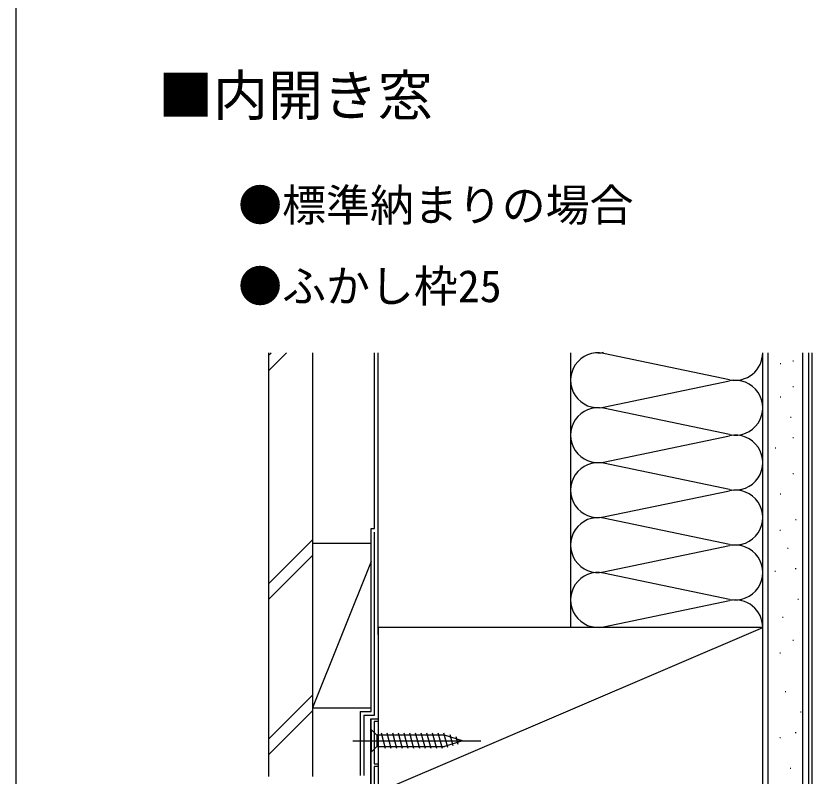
# Model space of a CAD drawing. Units: millimetres, scale not verified. Extents: x -525 to 525, y -782 to 777.
# Drawn here: x -525 to -307.5, y -213.7 to -6.1 of the extents above; entities that cross this region are included whole.
import ezdxf
from ezdxf.enums import TextEntityAlignment as Align

# ---------------------------------------------------------------- set-up
doc = ezdxf.new("R2010")
doc.units = ezdxf.units.MM
doc.header["$LTSCALE"] = 4
for name, color, linetype in [('0-1_USER1', 3, 'Continuous'), ('0-2_YKK_11', 7, 'Continuous'), ('0-3_YKK_12', 2, 'Continuous'), ('0-4_YKK_13', 4, 'Continuous'), ('0-7_YKK_ZWAK', 7, 'Continuous'), ('0-8_YSS_K', 3, 'Continuous'), ('0-9_YSS_KE', 3, 'Continuous')]:
    doc.layers.add(name, color=color, linetype=linetype)
doc.styles.add('ＭＳ ゴシック', font='')
doc.styles.get('ＭＳ ゴシック').set_extended_font_data('MS Gothic')

msp = doc.modelspace()

# ---------------------------------------------------------------- linework, layer by layer
at = {"layer": '0-2_YKK_11'}
msp.add_lwpolyline([(-428, -222.12), (-428, -198.12), (-426, -198.12), (-426, -198.82), (-427.1, -198.82), (-427.1, -210.42), (-426, -210.42), (-426, -211.12), (-427.1, -211.12), (-427.1, -222.22), (-427.423, -222.779), (-427.227, -223.12), (-423.5, -223.12), (-423.5, -224.02), (-427, -224.02), (-427, -240.32), (-410.286, -240.32)], dxfattribs=at)
at = {"layer": '0-3_YKK_12'}
for p, q in [((-427.996, -223.12), (-427.996, -198.12)), ((-427.996, -198.12), (-425.996, -198.12)), ((-425.996, -198.12), (-425.996, -223.12))]:
    msp.add_line(p, q, dxfattribs=at)
at = {"layer": '0-4_YKK_13'}
for p, q in [((-427.992, -201.02), (-427.992, -207.22)), ((-427.992, -201.02), (-426.442, -202.57)), ((-424.016, -206.22), (-425.141, -202.02)), ((-422.463, -206.22), (-423.588, -202.02)), ((-420.91, -206.22), (-422.035, -202.02)), ((-419.357, -206.22), (-420.482, -202.02)), ((-417.804, -206.22), (-418.93, -202.02)), ((-416.251, -206.22), (-417.377, -202.02)), ((-414.698, -206.22), (-415.824, -202.02)), ((-413.145, -206.22), (-414.271, -202.02)), ((-411.593, -206.22), (-412.718, -202.02)), ((-410.04, -206.22), (-411.165, -202.02)), ((-408.487, -206.22), (-409.612, -202.02)), ((-407.003, -205.961), (-408.059, -202.02)), ((-432.992, -204.12), (-397.992, -204.12)), ((-407.908, -202.57), (-426.442, -202.57)), ((-426.442, -202.57), (-426.442, -205.67)), ((-402.992, -204.12), (-407.908, -202.57)), ((-402.992, -204.12), (-407.908, -205.67)), ((-405.571, -205.509), (-406.385, -202.473)), ((-404.139, -205.058), (-404.688, -203.008)), ((-427.992, -207.22), (-426.442, -205.67)), ((-426.442, -205.67), (-407.908, -205.67))]:
    msp.add_line(p, q, dxfattribs=at)
at = {"layer": '0-7_YKK_ZWAK'}
msp.add_line((-525, 747.5), (-525, -782.5), dxfattribs=at)
at = {"layer": '0-8_YSS_K'}
for p, q in [((-455.996, -103.044), (-451.072, -98.12)), ((-455.996, -98.801), (-455.315, -98.12)), ((-425.996, -173.12), (-425.996, -98.12)), ((-373.496, -98.12), (-373.496, -173.12)), ((-330.028, -105.462), (-364.464, -98.278)), ((-320.996, -173.12), (-320.996, -98.12)), ((-319.5, -233.12), (-319.5, -98.12)), ((-310, -233.12), (-310, -98.12)), ((-307.5, -233.12), (-307.5, -98.12)), ((-316.229, -101.006), (-316.029, -101.006)), ((-312.732, -100.307), (-312.532, -100.307)), ((-364.464, -112.962), (-330.028, -105.778)), ((-312.732, -107.3), (-312.532, -107.3)), ((-316.229, -110.098), (-316.029, -110.098)), ((-330.028, -120.462), (-364.464, -113.278)), ((-313.431, -115.693), (-313.231, -115.693)), ((-364.464, -127.962), (-330.028, -120.778)), ((-312.732, -121.287), (-312.532, -121.287)), ((-317.628, -124.085), (-317.428, -124.085)), ((-330.028, -135.462), (-364.464, -128.278)), ((-425.996, -175.12), (-425.996, -130.12)), ((-312.732, -131.078), (-312.532, -131.078)), ((-364.464, -142.962), (-330.028, -135.778)), ((-316.229, -136.673), (-316.029, -136.673)), ((-330.028, -150.462), (-364.464, -143.278)), ((-312.033, -143.667), (-311.833, -143.667)), ((-316.287, -146.536), (-316.087, -146.536)), ((-455.996, -161.228), (-443.996, -149.228)), ((-443.996, -150.12), (-427.996, -150.12)), ((-443.996, -150.12), (-443.996, -195.12)), ((-364.464, -157.962), (-330.028, -150.778)), ((-314.189, -151.432), (-313.989, -151.432)), ((-455.996, -165.47), (-443.996, -153.47)), ((-427.996, -155.12), (-443.996, -195.12)), ((-330.028, -165.462), (-364.464, -158.278)), ((-317.686, -157.726), (-317.486, -157.726)), ((-312.091, -157.027), (-311.891, -157.027)), ((-364.464, -172.962), (-330.028, -165.778)), ((-311.392, -165.419), (-311.192, -165.419)), ((-315.588, -170.314), (-315.388, -170.314)), ((-425.996, -218.12), (-320.996, -173.12)), ((-312.79, -176.609), (-312.59, -176.609)), ((-316.287, -180.105), (-316.087, -180.105)), ((-314.888, -190.596), (-314.688, -190.596)), ((-443.996, -191.654), (-455.996, -203.654)), ((-443.996, -195.12), (-427.996, -195.12)), ((-455.996, -207.897), (-443.996, -195.897)), ((-310.692, -196.191), (-310.492, -196.191)), ((-312.091, -201.786), (-311.891, -201.786)), ((-316.287, -203.184), (-316.087, -203.184)), ((-313.49, -211.577), (-313.29, -211.577))]:
    msp.add_line(p, q, dxfattribs=at)
for centre, start, end in [((-365.996, -105.62), 78.21646, 281.78353), ((-365.996, -90.62), 270, 281.78353), ((-328.496, -98.12), 258.21646, 0.00003), ((-328.496, -113.12), 258.21646, 101.78353), ((-365.996, -120.62), 78.21646, 281.78353), ((-328.496, -128.12), 258.21646, 101.78353), ((-365.996, -135.62), 78.21646, 281.78353), ((-328.496, -143.12), 258.21646, 101.78353), ((-365.996, -150.62), 78.21646, 281.78353), ((-328.496, -158.12), 258.21646, 101.78353), ((-365.996, -165.62), 78.21646, 281.78353), ((-328.496, -173.12), 360, 101.78353)]:
    msp.add_arc(centre, 7.5, start, end, dxfattribs=at)
at = {"layer": '0-9_YSS_KE'}
for p, q in [((-455.996, -98.12), (-455.996, -213.886)), ((-443.996, -98.12), (-443.996, -213.886)), ((-426.996, -146.12), (-426.996, -98.12)), ((-321, -98.12), (-321, -233.12)), ((-308.5, -98.12), (-308.5, -233.12)), ((-427.996, -146.12), (-426.996, -146.12)), ((-430.996, -196.12), (-430.996, -213.567)), ((-429.996, -197.12), (-429.996, -213.567))]:
    msp.add_line(p, q, dxfattribs=at)
for points in [[(-430.996, -196.12), (-427.996, -196.12), (-427.996, -146.12)], [(-429.996, -197.12), (-426.996, -197.12), (-426.996, -147.12)]]:
    msp.add_lwpolyline(points, dxfattribs=at)
msp.add_lwpolyline([(-320.996, -218.12), (-320.996, -173.12), (-425.996, -173.12), (-425.996, -218.12)], close=True, dxfattribs=at)

# ---------------------------------------------------------------- texts
at = {"layer": '0-1_USER1', "style": 'ＭＳ ゴシック'}
for s, height, p in [('■内開き窓', 11, (-486.153, -36.625)), ('●標準納まりの場合', 8.798, (-464.288, -64.821)), ('●ふかし枠25', 8.798, (-464.288, -86.935))]:
    msp.add_text(s, height=height, dxfattribs=at).set_placement(p, align=Align.BOTTOM_LEFT)

doc.saveas('drawing.dxf')
